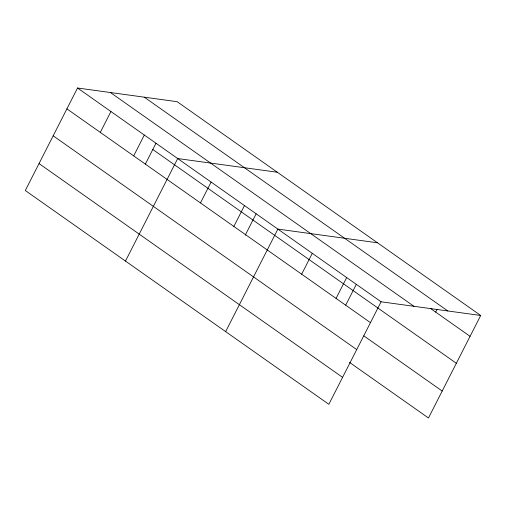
<?xml version="1.0" encoding="UTF-8"?>
<svg xmlns="http://www.w3.org/2000/svg" width="506" height="506" viewBox="0 0 506 506"><rect width="100%" height="100%" fill="white"/><g stroke="black" fill="none" stroke-linecap="round" stroke-linejoin="round"><path stroke-width="0.76" d="M480.7 315.478L177.151 101.693L77.538 88.006L25.3 190.522L328.849 404.307L381.088 301.791L480.7 315.478L428.462 417.994L349.469 362.359M100.302 132.376L110.928 111.522M133.692 155.892L144.318 135.039M145.361 164.077L155.962 143.28M125.475 261.071L177.707 158.555L277.32 172.242M200.471 202.925L211.097 182.071M233.861 226.441L244.487 205.588M245.182 235.315L256.131 213.829M225.644 331.62L277.883 229.104L377.495 242.791M301.658 274.189L312.284 253.329M336.06 298.42L346.686 277.56M345.706 305.175L356.306 284.378M435.672 312.107L437.089 309.324M144.273 97.177L447.829 310.962M430.574 308.515L470.074 336.338M110.409 92.522L413.959 306.307M77.538 88.006L381.088 301.791M152.793 149.498L456.342 363.283M66.906 108.86L370.462 322.645M363.833 335.857L442.193 391.049M53.181 135.81L356.73 349.595M39.032 163.571L342.581 377.356"/></g></svg>
